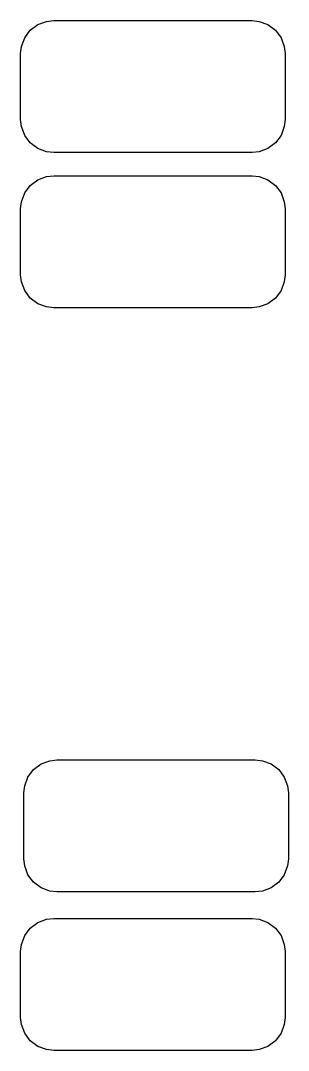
# Model space of a CAD drawing. Extents: x 4.98 to 6.13, y -4.68 to -2.03.
# Drawn here: x 5 to 5.159, y -2.648 to -2.033 of the extents above; entities that cross this region are included whole.
import ezdxf

# ---------------------------------------------------------------- set-up
doc = ezdxf.new("R2010")
doc.units = 0
doc.header["$MEASUREMENT"] = 0
doc.layers.add('BLACK', color=7, linetype='CONTINUOUS')

msp = doc.modelspace()

# ---------------------------------------------------------------- linework, layer by layer
at = {"layer": 'BLACK', "linetype": 'CONTINUOUS'}
for p, q in [((5.00577, -2.03923), (5.01025, -2.03587)), ((5.01025, -2.03587), (5.0155, -2.03391)), ((5.0155, -2.03391), (5.01969, -2.03346)), ((5.01969, -2.03346), (5.1378, -2.03346)), ((5.1378, -2.03346), (5.14198, -2.03391)), ((5.14198, -2.03391), (5.14723, -2.03587)), ((5.14723, -2.03587), (5.15171, -2.03923)), ((5.00045, -2.04897), (5.00241, -2.04372)), ((5.00241, -2.04372), (5.00577, -2.03923)), ((5.15171, -2.03923), (5.15507, -2.04372)), ((5.15507, -2.04372), (5.15703, -2.04897)), ((5, -2.05315), (5.00045, -2.04897)), ((5.15703, -2.04897), (5.15748, -2.05315)), ((5, -2.09252), (5, -2.05315)), ((5.15748, -2.05315), (5.15748, -2.09252)), ((5.00045, -2.0967), (5, -2.09252)), ((5.15748, -2.09252), (5.15703, -2.0967)), ((5.00241, -2.10195), (5.00045, -2.0967)), ((5.15703, -2.0967), (5.15507, -2.10195)), ((5.00577, -2.10644), (5.00241, -2.10195)), ((5.01025, -2.1098), (5.00577, -2.10644)), ((5.15171, -2.10644), (5.14723, -2.1098)), ((5.15507, -2.10195), (5.15171, -2.10644)), ((5.0155, -2.11175), (5.01025, -2.1098)), ((5.01969, -2.1122), (5.0155, -2.11175)), ((5.1378, -2.1122), (5.01969, -2.1122)), ((5.14198, -2.11175), (5.1378, -2.1122)), ((5.14723, -2.1098), (5.14198, -2.11175)), ((5.00577, -2.13175), (5.01025, -2.12839)), ((5.01025, -2.12839), (5.0155, -2.12643)), ((5.0155, -2.12643), (5.01969, -2.12598)), ((5.01969, -2.12598), (5.1378, -2.12598)), ((5.1378, -2.12598), (5.14198, -2.12643)), ((5.14198, -2.12643), (5.14723, -2.12839)), ((5.14723, -2.12839), (5.15171, -2.13175)), ((5.00045, -2.14148), (5.00241, -2.13624)), ((5.00241, -2.13624), (5.00577, -2.13175)), ((5.15171, -2.13175), (5.15507, -2.13624)), ((5.15507, -2.13624), (5.15703, -2.14148)), ((5, -2.14567), (5.00045, -2.14148)), ((5.15703, -2.14148), (5.15748, -2.14567)), ((5, -2.18504), (5, -2.14567)), ((5.15748, -2.14567), (5.15748, -2.18504)), ((5.00045, -2.18922), (5, -2.18504)), ((5.15748, -2.18504), (5.15703, -2.18922)), ((5.00241, -2.19447), (5.00045, -2.18922)), ((5.15703, -2.18922), (5.15507, -2.19447)), ((5.00577, -2.19896), (5.00241, -2.19447)), ((5.15507, -2.19447), (5.15171, -2.19896)), ((5.01025, -2.20232), (5.00577, -2.19896)), ((5.0155, -2.20427), (5.01025, -2.20232)), ((5.01969, -2.20472), (5.0155, -2.20427)), ((5.1378, -2.20472), (5.01969, -2.20472)), ((5.14198, -2.20427), (5.1378, -2.20472)), ((5.14723, -2.20232), (5.14198, -2.20427)), ((5.15171, -2.19896), (5.14723, -2.20232)), ((5.01222, -2.47682), (5.01747, -2.47486)), ((5.01747, -2.47486), (5.02165, -2.47441)), ((5.02165, -2.47441), (5.13976, -2.47441)), ((5.13976, -2.47441), (5.14395, -2.47486)), ((5.14395, -2.47486), (5.1492, -2.47682)), ((5.00438, -2.48466), (5.00773, -2.48018)), ((5.00773, -2.48018), (5.01222, -2.47682)), ((5.1492, -2.47682), (5.15368, -2.48018)), ((5.15368, -2.48018), (5.15704, -2.48466)), ((5.00242, -2.48991), (5.00438, -2.48466)), ((5.15704, -2.48466), (5.159, -2.48991)), ((5.00197, -2.49409), (5.00242, -2.48991)), ((5.159, -2.48991), (5.15945, -2.49409)), ((5.00197, -2.53346), (5.00197, -2.49409)), ((5.15945, -2.49409), (5.15945, -2.53346)), ((5.00242, -2.53765), (5.00197, -2.53346)), ((5.15945, -2.53346), (5.159, -2.53765)), ((5.00438, -2.5429), (5.00242, -2.53765)), ((5.159, -2.53765), (5.15704, -2.5429)), ((5.00773, -2.54738), (5.00438, -2.5429)), ((5.01222, -2.55074), (5.00773, -2.54738)), ((5.15368, -2.54738), (5.1492, -2.55074)), ((5.15704, -2.5429), (5.15368, -2.54738)), ((5.01747, -2.5527), (5.01222, -2.55074)), ((5.02165, -2.55315), (5.01747, -2.5527)), ((5.13976, -2.55315), (5.02165, -2.55315)), ((5.14395, -2.5527), (5.13976, -2.55315)), ((5.1492, -2.55074), (5.14395, -2.5527)), ((5.00577, -2.57466), (5.01025, -2.57131)), ((5.01025, -2.57131), (5.0155, -2.56935)), ((5.0155, -2.56935), (5.01969, -2.5689)), ((5.01969, -2.5689), (5.1378, -2.5689)), ((5.1378, -2.5689), (5.14198, -2.56935)), ((5.14198, -2.56935), (5.14723, -2.57131)), ((5.14723, -2.57131), (5.15171, -2.57466)), ((5.00045, -2.5844), (5.00241, -2.57915)), ((5.00241, -2.57915), (5.00577, -2.57466)), ((5.15171, -2.57466), (5.15507, -2.57915)), ((5.15507, -2.57915), (5.15703, -2.5844)), ((5, -2.58858), (5.00045, -2.5844)), ((5.15703, -2.5844), (5.15748, -2.58858)), ((5, -2.62795), (5, -2.58858)), ((5.15748, -2.58858), (5.15748, -2.62795)), ((5.00045, -2.63214), (5, -2.62795)), ((5.15748, -2.62795), (5.15703, -2.63214)), ((5.00241, -2.63739), (5.00045, -2.63214)), ((5.15703, -2.63214), (5.15507, -2.63739)), ((5.00577, -2.64187), (5.00241, -2.63739)), ((5.15507, -2.63739), (5.15171, -2.64187)), ((5.01025, -2.64523), (5.00577, -2.64187)), ((5.0155, -2.64719), (5.01025, -2.64523)), ((5.14723, -2.64523), (5.14198, -2.64719)), ((5.15171, -2.64187), (5.14723, -2.64523)), ((5.01969, -2.64764), (5.0155, -2.64719)), ((5.1378, -2.64764), (5.01969, -2.64764)), ((5.14198, -2.64719), (5.1378, -2.64764))]:
    msp.add_line(p, q, dxfattribs=at)

doc.saveas('drawing.dxf')
